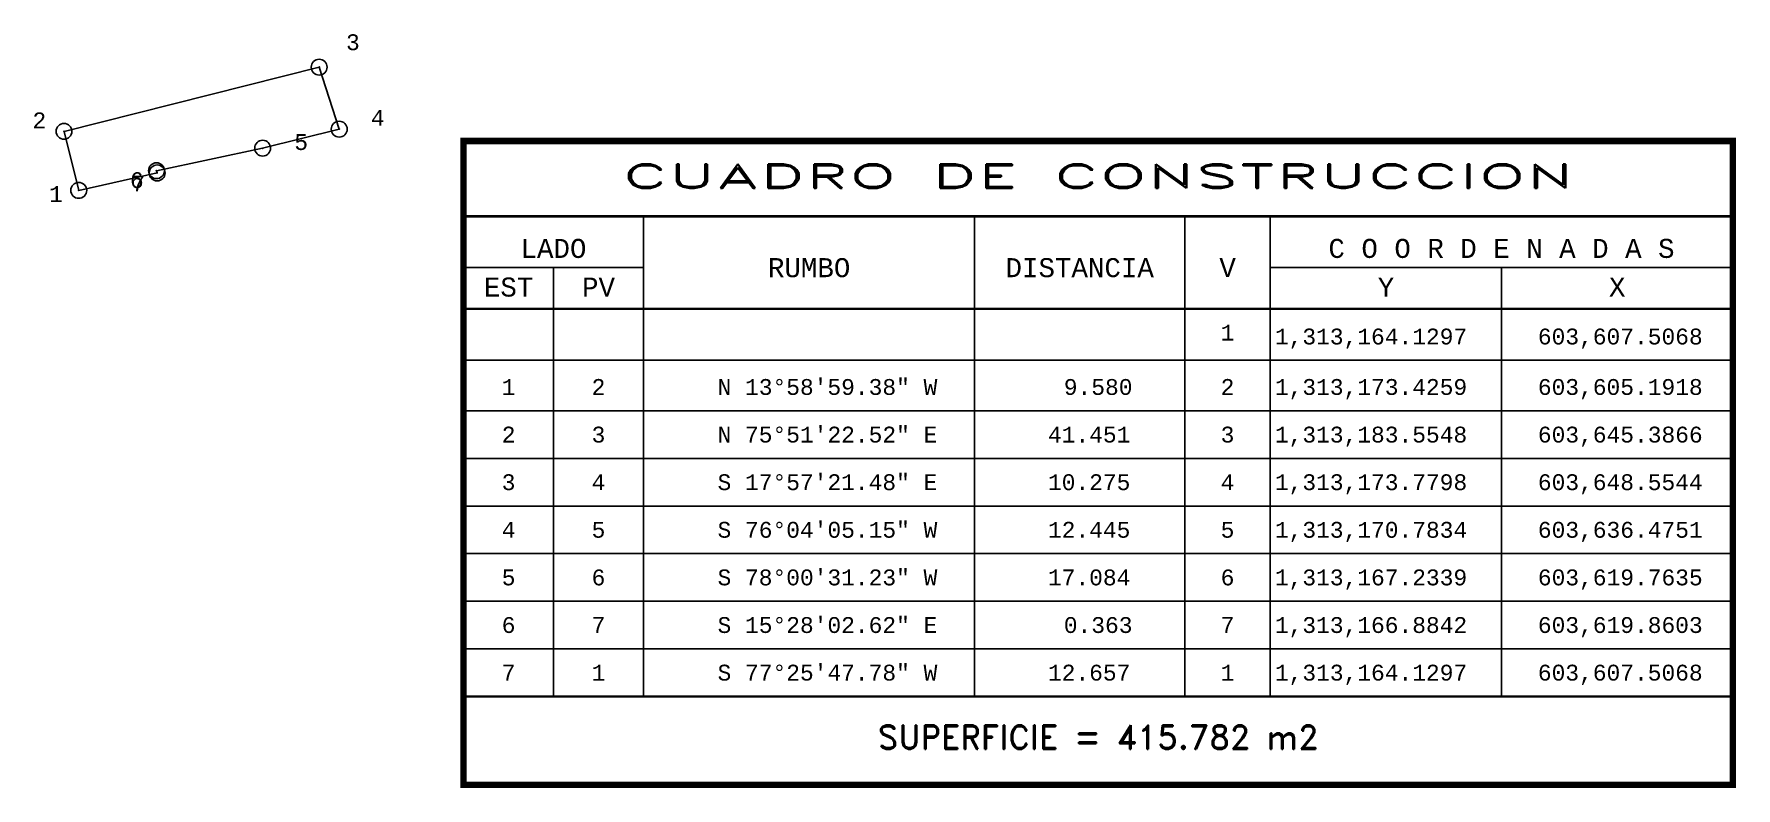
# Model space of a CAD drawing. Header units: millimetres. Extents: x 603600 to 603869, y 1313070 to 1313189.
import ezdxf
from ezdxf.enums import TextEntityAlignment as Align

# ---------------------------------------------------------------- set-up
doc = ezdxf.new("R2010")
doc.units = ezdxf.units.MM
doc.header["$PDMODE"] = 32
doc.header["$PDSIZE"] = 2.5
for name, color, linetype in [('CVL_CUADCON', 1, 'Continuous'), ('CVL_CUADCON_LIN', 8, 'Continuous'), ('CVL_CUADCON_TIT', 1, 'Continuous'), ('CVL_CUADCON_TX', 2, 'Continuous'), ('CVL_PUNTO', 2, 'Continuous'), ('CVL_PUNTO_NUM', 2, 'Continuous')]:
    doc.layers.add(name, color=color, linetype=linetype)
doc.styles.add('HUECA1', font='hueca1.shx')
doc.styles.add('MONOTXT4', font='monotxt4.shx')

msp = doc.modelspace()

# ---------------------------------------------------------------- linework, layer by layer
at = {"elevation": 339.14}
msp.add_lwpolyline([(603605.19, 1313173.43), (603607.51, 1313164.13), (603619.86, 1313166.88), (603619.76, 1313167.23), (603636.48, 1313170.78), (603648.55, 1313173.78), (603645.39, 1313183.55), (603605.19, 1313173.43)], dxfattribs=at)
at = {"layer": 'CVL_CUADCON', "color": 1, "linetype": 'Continuous', "const_width": 1, "flags": 128}
msp.add_lwpolyline([(603668.15, 1313171.91), (603868.09, 1313171.91), (603868.09, 1313070.49), (603668.15, 1313070.49)], close=True, dxfattribs=at)
at = {"layer": 'CVL_CUADCON', "color": 1, "linetype": 'Continuous', "const_width": 0.375, "flags": 128}
for points in [[(603668.15, 1313160.04), (603868.09, 1313160.04)], [(603668.15, 1313145.49), (603868.09, 1313145.49)], [(603668.15, 1313084.41), (603868.09, 1313084.41)]]:
    msp.add_lwpolyline(points, dxfattribs=at)
at = {"layer": 'CVL_CUADCON_LIN', "color": 8, "linetype": 'Continuous'}
for p, q in [((603696.48, 1313160.04), (603696.48, 1313084.41)), ((603748.65, 1313160.04), (603748.65, 1313084.41)), ((603781.76, 1313160.04), (603781.76, 1313084.41)), ((603795.23, 1313160.04), (603795.23, 1313084.41)), ((603668.15, 1313151.97), (603696.48, 1313151.97)), ((603682.3, 1313151.97), (603682.3, 1313084.41)), ((603795.23, 1313151.97), (603868.09, 1313151.97)), ((603831.66, 1313151.97), (603831.66, 1313084.41)), ((603668.15, 1313137.36), (603868.09, 1313137.36)), ((603668.15, 1313129.41), (603868.09, 1313129.41)), ((603668.15, 1313121.91), (603868.09, 1313121.91)), ((603668.15, 1313114.41), (603868.09, 1313114.41)), ((603668.15, 1313106.91), (603868.09, 1313106.91)), ((603668.15, 1313099.41), (603868.09, 1313099.41)), ((603668.15, 1313091.91), (603868.09, 1313091.91)), ((603668.15, 1313084.41), (603868.09, 1313084.41))]:
    msp.add_line(p, q, dxfattribs=at)
at = {"layer": 'CVL_PUNTO', "color": 2}
for p in [(603645.39, 1313183.55), (603648.55, 1313173.78), (603605.19, 1313173.43), (603636.48, 1313170.78), (603619.76, 1313167.23), (603619.86, 1313166.88), (603607.51, 1313164.13)]:
    msp.add_point(p, dxfattribs=at)

# ---------------------------------------------------------------- texts
at = {"layer": 'CVL_CUADCON_TIT', "color": 1, "style": 'HUECA1', "width": 1.758658}
msp.add_text('CUADRO DE CONSTRUCCION', height=3.75, dxfattribs=at).set_placement((603693.15, 1313164.49), (603843.09, 1313164.49), align=Align.FIT)
at = {"layer": 'CVL_CUADCON_TIT', "color": 1, "style": 'MONOTXT4'}
for s, p in [('LADO', (603682.3, 1313153.49)), ('C O O R D E N A D A S', (603831.65, 1313153.49)), ('EST', (603675.23, 1313147.4)), ('PV', (603689.4, 1313147.4)), ('Y', (603813.45, 1313147.4)), ('X', (603849.88, 1313147.4))]:
    msp.add_text(s, height=3, dxfattribs=at).set_placement(p, align=Align.CENTER)
at = {"layer": 'CVL_CUADCON_TIT', "color": 1}
for s, height, style, p in [('RUMBO', 3, 'MONOTXT4', (603722.58, 1313151.96)), ('DISTANCIA', 3, 'MONOTXT4', (603765.2, 1313151.96)), ('V', 3, 'MONOTXT4', (603788.5, 1313151.96)), ('SUPERFICIE = 415.782 m2', 3.75, 'HUECA1', (603768.12, 1313077.99))]:
    msp.add_text(s, height=height, dxfattribs=dict(at, style=style)).set_placement(p, align=Align.MIDDLE)
at = {"layer": 'CVL_CUADCON_TX', "color": 2, "style": 'MONOTXT4'}
for s, p in [('1', (603788.49, 1313140.48)), ('1', (603675.23, 1313131.91)), ('2', (603689.39, 1313131.91)), ('2', (603788.49, 1313131.91)), ('2', (603675.23, 1313124.41)), ('3', (603689.39, 1313124.41)), ('3', (603788.49, 1313124.41)), ('3', (603675.23, 1313116.91)), ('4', (603689.39, 1313116.91)), ('4', (603788.49, 1313116.91)), ('4', (603675.23, 1313109.41)), ('5', (603689.39, 1313109.41)), ('5', (603788.49, 1313109.41)), ('5', (603675.23, 1313101.91)), ('6', (603689.39, 1313101.91)), ('6', (603788.49, 1313101.91)), ('6', (603675.23, 1313094.41)), ('7', (603689.39, 1313094.41)), ('7', (603788.49, 1313094.41)), ('7', (603675.23, 1313086.91)), ('1', (603689.39, 1313086.91)), ('1', (603788.49, 1313086.91))]:
    msp.add_text(s, height=2.5, dxfattribs=at).set_placement(p, align=Align.CENTER)
for s, p in [('1,313,164.1297', (603795.95, 1313139.86)), ('603,607.5068', (603837.38, 1313139.86)), ('N 13%%d58\'59.38" W', (603708.15, 1313131.91)), ('9.580', (603762.7, 1313131.91)), ('1,313,173.4259', (603795.95, 1313131.91)), ('603,605.1918', (603837.38, 1313131.91)), ('N 75%%d51\'22.52" E', (603708.15, 1313124.41)), ('41.451', (603760.2, 1313124.41)), ('1,313,183.5548', (603795.95, 1313124.41)), ('603,645.3866', (603837.38, 1313124.41)), ('S 17%%d57\'21.48" E', (603708.15, 1313116.91)), ('10.275', (603760.2, 1313116.91)), ('1,313,173.7798', (603795.95, 1313116.91)), ('603,648.5544', (603837.38, 1313116.91)), ('S 76%%d04\'05.15" W', (603708.15, 1313109.41)), ('12.445', (603760.2, 1313109.41)), ('1,313,170.7834', (603795.95, 1313109.41)), ('603,636.4751', (603837.38, 1313109.41)), ('S 78%%d00\'31.23" W', (603708.15, 1313101.91)), ('17.084', (603760.2, 1313101.91)), ('1,313,167.2339', (603795.95, 1313101.91)), ('603,619.7635', (603837.38, 1313101.91)), ('S 15%%d28\'02.62" E', (603708.15, 1313094.41)), ('0.363', (603762.7, 1313094.41)), ('1,313,166.8842', (603795.95, 1313094.41)), ('603,619.8603', (603837.38, 1313094.41)), ('S 77%%d25\'47.78" W', (603708.15, 1313086.91)), ('12.657', (603760.2, 1313086.91)), ('1,313,164.1297', (603795.95, 1313086.91)), ('603,607.5068', (603837.38, 1313086.91))]:
    msp.add_text(s, height=2.5, dxfattribs=at).set_placement(p)
at = {"layer": 'CVL_PUNTO_NUM', "color": 2, "style": 'MONOTXT4'}
for s, p in [('3', (603649.62, 1313186.22)), ('2', (603600.22, 1313173.91)), ('4', (603653.53, 1313174.31)), ('5', (603641.47, 1313170.49)), ('6', (603615.58, 1313164.49)), ('1', (603602.85, 1313162.31)), ('7', (603615.81, 1313163.96))]:
    msp.add_text(s, height=2.5, dxfattribs=at).set_placement(p)

doc.saveas('drawing.dxf')
